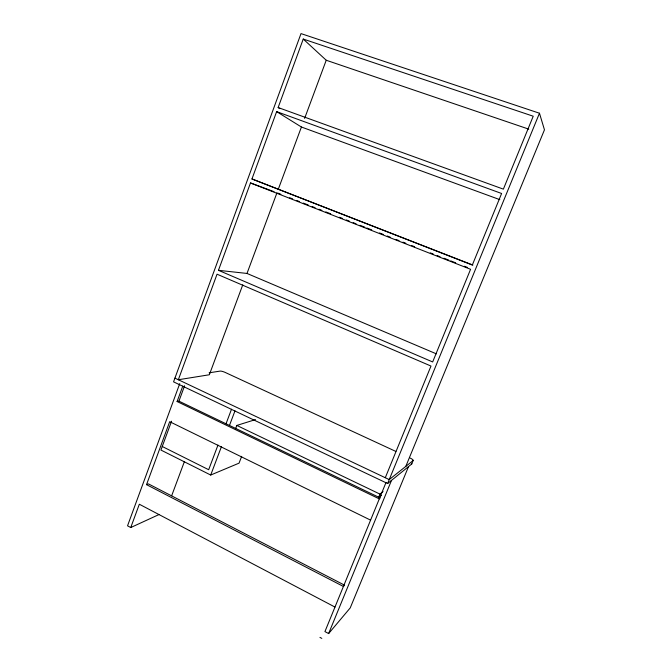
<?xml version="1.0" encoding="UTF-8"?>
<svg xmlns="http://www.w3.org/2000/svg" width="672" height="672" viewBox="0 0 672 672"><rect width="100%" height="100%" fill="white"/><g stroke="black" fill="none" stroke-linecap="round" stroke-linejoin="round"><path stroke-width="1.01" d="M250.488 182.952L470.585 269.287L432.667 361.948L218.459 270.32L250.488 182.952L274.042 191.671M251.958 178.954L276.637 111.628L501.606 193.486L472.315 265.054L251.958 178.954L472.878 265.062M278.141 107.537L303.248 39.052L533.224 116.214L503.378 189.143L278.141 107.537L279.905 108.662M179.743 383.611L127.537 525.815L130.754 527.537L159.188 514.466M130.754 527.537L139.331 504.227L334.975 607.06M146.53 484.646L148.478 483.907L344.593 585.194L343.417 586.463L146.53 484.646L169.688 421.68L370.591 520.136M379.294 498.884L177.097 401.528L182.767 386.114M171.553 421.21L160.936 450.055L210.706 475.037L239.056 463.142L241.66 456.347M177.097 401.528L178.937 401.142L184.59 385.787M242.76 284.844L209.345 374.766L178.34 379.747L217.039 274.193L430.987 366.055L385.291 477.716M218.459 270.32L246.994 273.445L276.982 192.755M278.351 189.076L301.417 127.016L276.637 111.628M304.618 118.406L326.231 60.245L303.248 39.052M171.646 495.793L184.388 461.63M217.98 445.057L208.673 469.72L162.246 446.494M226.019 423.788L231.529 409.206M210.706 475.037L221.399 446.762M229.471 425.443L234.99 410.852M235.444 429.064L236.821 425.435L255.511 419.588M383.065 491.551L379.982 494.113L378.437 497.885L381.545 495.272M386.039 482.42L324.929 631.588L328.625 633.562L350.23 607.9L408.517 466.603M387.626 483.529L539.473 113.232L301.006 33.6L173.561 381.856L387.626 483.529L411.676 464.041L413.129 460.538A4.351 1 23.2 0 0 410.096 458.027M328.625 633.562L391.507 480.379M405.796 466.385L544.463 129.822L539.473 113.232M413.129 460.538L389.239 479.59L174.93 378.126M209.135 372.809L220.088 371.104A4.066 0.882 20 0 1 225.196 372.431L395.875 451.441M326.231 60.245L528.797 129.15M301.417 127.016L499.817 199.651M277.964 193.141L280.888 194.292M289.674 197.736L292.606 198.887M296.512 200.416L299.443 201.566M303.349 203.095L308.23 205.01M312.136 206.539L315.067 207.69M318.973 209.219L321.896 210.37M325.802 211.898L330.683 213.814M339.478 217.258L342.401 218.408M346.307 219.937L349.238 221.088M353.144 222.617L356.076 223.768M359.982 225.296L364.862 227.212M366.811 227.976L371.692 229.891M379.504 232.957L383.41 234.486M387.316 236.015L390.247 237.166M396.102 239.467L399.034 240.61M402.94 242.147L405.871 243.289M411.726 245.591L414.658 246.733M430.282 252.865L433.205 254.008M437.111 255.545L440.042 256.687M443.948 258.224L448.829 260.14M450.786 260.904L455.666 262.819M464.453 266.263L467.384 267.414M246.994 273.445L436.363 353.85M236.821 425.435L379.982 494.113M178.937 401.142L380.327 498.011M319.948 637.392L321.821 638.4M411.6 463.445A4.351 1.016 23.2 0 1 411.676 464.041"/></g></svg>
